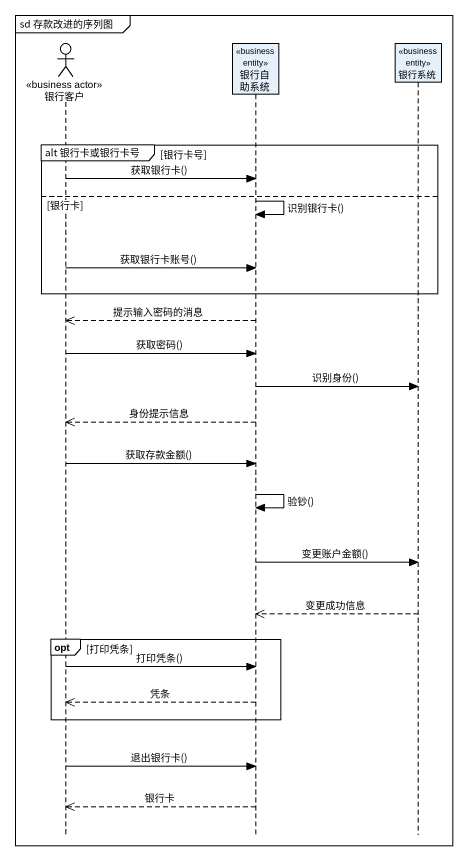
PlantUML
@startuml
mainframe sd 存款改进的序列图
hide footbox
actor 银行客户 <<business actor>>
participant 银行自助系统 <<business entity>>
participant 银行系统 <<business entity>>

group alt 银行卡或银行卡号 [银行卡号]
  银行客户 -> 银行自助系统 : 获取银行卡()
else 银行卡
  银行自助系统 -> 银行自助系统 : 识别银行卡()
  银行客户 -> 银行自助系统 : 获取银行卡账号()
end
银行自助系统 -->> 银行客户 : 提示输入密码的消息
银行客户 -> 银行自助系统 : 获取密码()
银行自助系统 -> 银行系统 : 识别身份()
银行自助系统 -->> 银行客户 : 身份提示信息
银行客户 -> 银行自助系统 : 获取存款金额()
银行自助系统 -> 银行自助系统 : 验钞()
银行自助系统 -> 银行系统 : 变更账户金额()
银行系统 -->> 银行自助系统 : 变更成功信息
opt 打印凭条
  银行客户 -> 银行自助系统 : 打印凭条()
  银行自助系统 -->> 银行客户 : 凭条
end
银行客户 -> 银行自助系统 : 退出银行卡()
银行自助系统 -->> 银行客户 : 银行卡
@enduml
